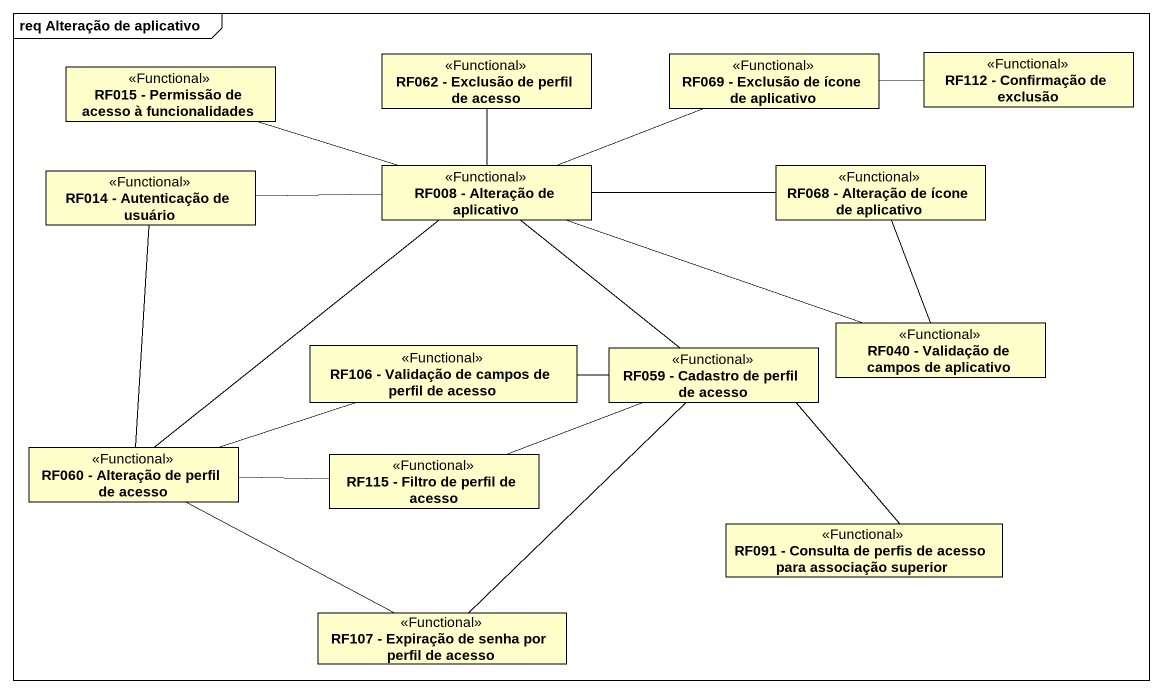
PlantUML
@startuml
mainframe req Alteração de aplicativo
hide circle
hide empty members
class "RF015 - Permissão de acesso à funcionalidades" as RF015_Permissão_de_acesso_à <<Functional>>
class "RF062 - Exclusão de perfil de acesso" as RF062_Exclusão_de_perfil_de <<Functional>>
class "RF069 - Exclusão de ícone de aplicativo" as RF069_Exclusão_de_ícone_de <<Functional>>
class "RF112 - Confirmação de exclusão" as RF112_Confirmação_de <<Functional>>
class "RF008 - Alteração de aplicativo" as RF008_Alteração_de <<Functional>>
class "RF068 - Alteração de ícone de aplicativo" as RF068_Alteração_de_ícone_de <<Functional>>
class "RF014 - Autenticação de usuário" as RF014_Autenticação_de <<Functional>>
class "RF040 - Validação de campos de aplicativo" as RF040_Validação_de_campos <<Functional>>
class "RF106 - Validação de campos de perfil de acesso" as RF106_Validação_de_campos <<Functional>>
class "RF059 - Cadastro de perfil de acesso" as RF059_Cadastro_de_perfil_de <<Functional>>
class "RF060 - Alteração de perfil de acesso" as RF060_Alteração_de_perfil <<Functional>>
class "RF115 - Filtro de perfil de acesso" as RF115_Filtro_de_perfil_de <<Functional>>
class "RF091 - Consulta de perfis de acesso para associação superior" as RF091_Consulta_de_perfis_de <<Functional>>
class "RF107 - Expiração de senha por perfil de acesso" as RF107_Expiração_de_senha <<Functional>>
RF015_Permissão_de_acesso_à -right- RF008_Alteração_de
RF062_Exclusão_de_perfil_de -- RF008_Alteração_de
RF069_Exclusão_de_ícone_de -left- RF008_Alteração_de
RF112_Confirmação_de -left- RF069_Exclusão_de_ícone_de
RF008_Alteração_de -left- RF014_Autenticação_de
RF008_Alteração_de -- RF059_Cadastro_de_perfil_de
RF068_Alteração_de_ícone_de -left- RF008_Alteração_de
RF068_Alteração_de_ícone_de -- RF040_Validação_de_campos
RF040_Validação_de_campos -left- RF008_Alteração_de
RF106_Validação_de_campos -right- RF059_Cadastro_de_perfil_de
RF060_Alteração_de_perfil -up- RF008_Alteração_de
RF060_Alteração_de_perfil -up- RF014_Autenticação_de
RF060_Alteração_de_perfil -right- RF106_Validação_de_campos
RF115_Filtro_de_perfil_de -right- RF059_Cadastro_de_perfil_de
RF115_Filtro_de_perfil_de -left- RF060_Alteração_de_perfil
RF091_Consulta_de_perfis_de -up- RF059_Cadastro_de_perfil_de
RF107_Expiração_de_senha -up- RF059_Cadastro_de_perfil_de
RF107_Expiração_de_senha -left- RF060_Alteração_de_perfil
@enduml
